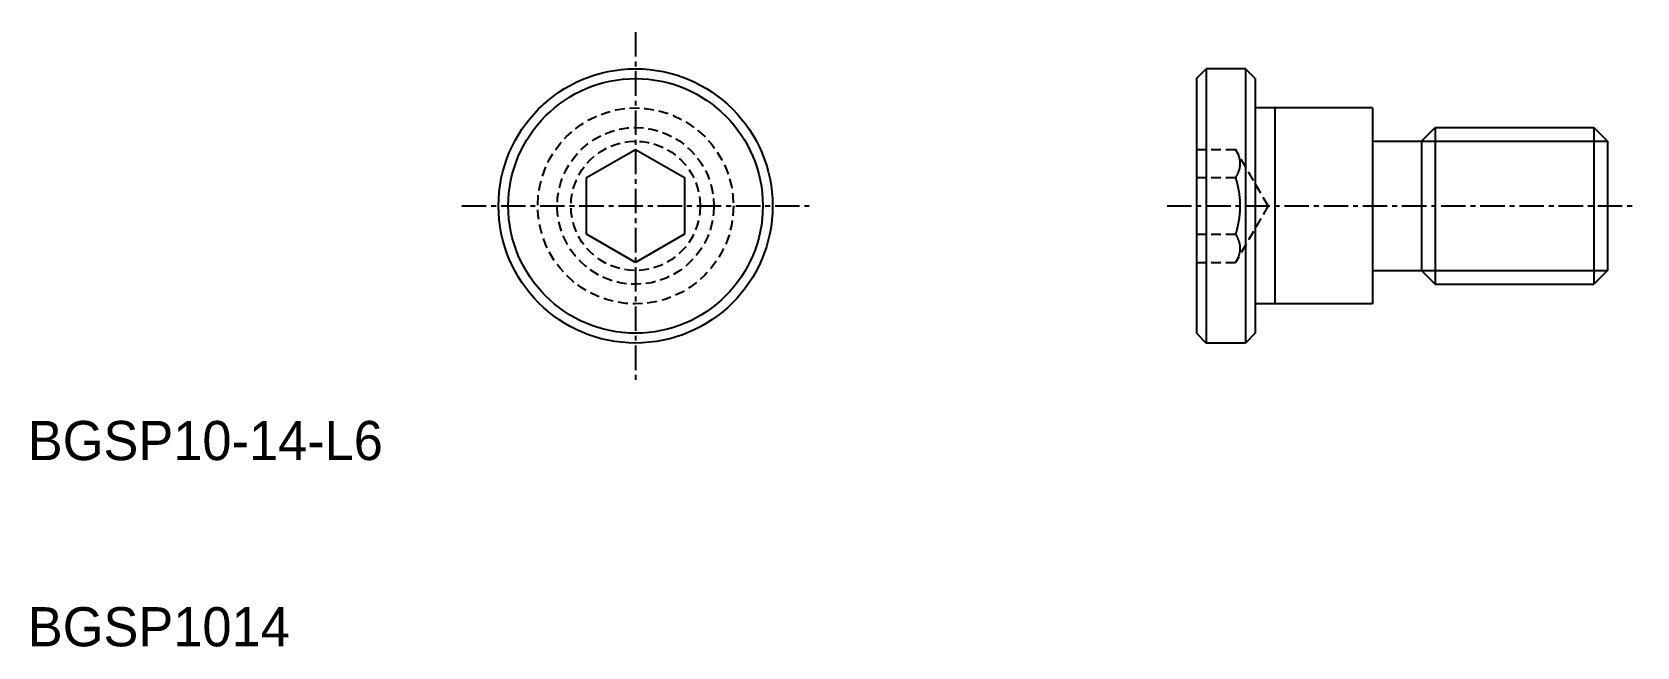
# Model space of a CAD drawing. Extents: x 140 to 222, y 138 to 169.4.
import ezdxf

# ---------------------------------------------------------------- set-up
doc = ezdxf.new("R2010")
doc.units = 0
doc.linetypes.add('CENTER', pattern=[2, 1.25, -0.25, 0.25, -0.25])
doc.linetypes.add('DASHED', pattern=[0.75, 0.5, -0.25])
doc.layers.get('0').update_dxf_attribs({"linetype": 'CONTINUOUS'})
doc.layers.add('CENTER', color=1, linetype='CENTER')

msp = doc.modelspace()

# ---------------------------------------------------------------- linework, layer by layer
at = {"color": 7, "linetype": 'CONTINUOUS'}
for p, q in [((199.501, 167.019), (200.001, 167.519)), ((202.001, 167.519), (200.001, 167.519)), ((200.001, 167.519), (200.001, 153.519)), ((202.001, 167.519), (202.001, 153.519)), ((202.501, 167.019), (202.001, 167.519)), ((199.501, 167.019), (199.501, 154.019)), ((202.501, 167.019), (202.501, 154.019)), ((208.501, 165.519), (202.501, 165.519)), ((203.501, 165.519), (203.501, 155.519)), ((208.501, 165.519), (208.501, 155.519)), ((211.001, 163.819), (211.701, 164.519)), ((211.701, 164.519), (219.801, 164.519)), ((211.701, 164.519), (211.701, 156.519)), ((220.501, 163.819), (219.801, 164.519)), ((219.801, 164.519), (219.801, 156.519)), ((168.353, 161.963), (170.853, 163.406)), ((170.853, 163.406), (173.353, 161.963)), ((208.501, 163.819), (211.001, 163.819)), ((211.001, 163.819), (211.001, 157.219)), ((220.501, 163.819), (220.501, 157.219)), ((168.353, 159.076), (168.353, 161.963)), ((173.353, 161.963), (173.353, 159.076)), ((170.853, 157.633), (168.353, 159.076)), ((173.353, 159.076), (170.853, 157.633)), ((208.501, 157.219), (211.001, 157.219)), ((211.001, 157.219), (211.701, 156.519)), ((220.501, 157.219), (219.801, 156.519)), ((211.701, 156.519), (219.801, 156.519)), ((208.501, 155.519), (202.501, 155.519)), ((199.501, 154.019), (200.001, 153.519)), ((202.001, 153.519), (200.001, 153.519)), ((202.501, 154.019), (202.001, 153.519))]:
    msp.add_line(p, q, dxfattribs=at)
at = {"color": 3, "linetype": 'DASHED'}
for p, q in [((199.501, 163.406), (201.501, 163.406)), ((203.168, 160.519), (201.501, 163.406)), ((199.501, 161.963), (201.501, 161.963)), ((203.168, 160.519), (201.501, 157.633)), ((199.501, 159.076), (201.501, 159.076)), ((199.501, 157.633), (201.501, 157.633))]:
    msp.add_line(p, q, dxfattribs=at)
at = {"color": 3, "linetype": 'CONTINUOUS'}
for p, q in [((211.001, 163.819), (220.501, 163.819)), ((211.001, 157.219), (220.501, 157.219))]:
    msp.add_line(p, q, dxfattribs=at)
at = {"color": 3, "linetype": 'DASHED'}
for points in [[(201.501, 163.406, 0), (201.511, 163.389, 0), (201.521, 163.371, 0), (201.53, 163.354, 0), (201.539, 163.337, 0), (201.548, 163.32, 0), (201.557, 163.304, 0), (201.565, 163.287, 0), (201.573, 163.271, 0), (201.581, 163.254, 0), (201.589, 163.238, 0), (201.596, 163.222, 0), (201.604, 163.206, 0), (201.611, 163.19, 0), (201.617, 163.174, 0), (201.624, 163.159, 0), (201.63, 163.143, 0), (201.636, 163.128, 0), (201.642, 163.112, 0), (201.648, 163.097, 0), (201.653, 163.082, 0), (201.658, 163.067, 0), (201.663, 163.052, 0), (201.668, 163.037, 0), (201.673, 163.022, 0), (201.677, 163.007, 0), (201.681, 162.992, 0), (201.685, 162.978, 0), (201.689, 162.963, 0), (201.692, 162.948, 0), (201.696, 162.934, 0), (201.699, 162.919, 0), (201.702, 162.905, 0), (201.705, 162.89, 0), (201.707, 162.876, 0), (201.71, 162.862, 0), (201.712, 162.847, 0), (201.714, 162.833, 0), (201.716, 162.819, 0), (201.718, 162.805, 0), (201.719, 162.79, 0), (201.72, 162.776, 0), (201.721, 162.762, 0), (201.722, 162.748, 0), (201.723, 162.734, 0), (201.724, 162.72, 0), (201.724, 162.706, 0), (201.724, 162.692, 0), (201.724, 162.677, 0), (201.724, 162.663, 0), (201.724, 162.649, 0), (201.723, 162.635, 0), (201.722, 162.621, 0), (201.721, 162.607, 0), (201.72, 162.593, 0), (201.719, 162.579, 0), (201.718, 162.564, 0), (201.716, 162.55, 0), (201.714, 162.536, 0), (201.712, 162.522, 0), (201.71, 162.507, 0), (201.707, 162.493, 0), (201.705, 162.479, 0), (201.702, 162.464, 0), (201.699, 162.45, 0), (201.696, 162.435, 0), (201.692, 162.421, 0), (201.689, 162.406, 0), (201.685, 162.391, 0), (201.681, 162.377, 0), (201.677, 162.362, 0), (201.673, 162.347, 0), (201.668, 162.332, 0), (201.663, 162.317, 0), (201.658, 162.302, 0), (201.653, 162.287, 0), (201.648, 162.272, 0), (201.642, 162.257, 0), (201.636, 162.241, 0), (201.63, 162.226, 0), (201.624, 162.21, 0), (201.617, 162.195, 0), (201.611, 162.179, 0), (201.604, 162.163, 0), (201.596, 162.147, 0), (201.589, 162.131, 0), (201.581, 162.115, 0), (201.573, 162.098, 0), (201.565, 162.082, 0), (201.557, 162.065, 0), (201.548, 162.049, 0), (201.539, 162.032, 0), (201.53, 162.015, 0), (201.521, 161.998, 0), (201.511, 161.98, 0), (201.501, 161.963, 0)], [(201.501, 161.963, 0), (201.511, 161.928, 0), (201.521, 161.893, 0), (201.53, 161.859, 0), (201.539, 161.825, 0), (201.548, 161.791, 0), (201.557, 161.758, 0), (201.565, 161.725, 0), (201.573, 161.692, 0), (201.581, 161.659, 0), (201.589, 161.627, 0), (201.596, 161.594, 0), (201.604, 161.563, 0), (201.611, 161.531, 0), (201.617, 161.499, 0), (201.624, 161.468, 0), (201.63, 161.437, 0), (201.636, 161.406, 0), (201.642, 161.375, 0), (201.648, 161.345, 0), (201.653, 161.314, 0), (201.658, 161.284, 0), (201.663, 161.254, 0), (201.668, 161.224, 0), (201.673, 161.194, 0), (201.677, 161.164, 0), (201.681, 161.135, 0), (201.685, 161.105, 0), (201.689, 161.076, 0), (201.692, 161.047, 0), (201.696, 161.018, 0), (201.699, 160.989, 0), (201.702, 160.96, 0), (201.705, 160.931, 0), (201.707, 160.902, 0), (201.71, 160.874, 0), (201.712, 160.845, 0), (201.714, 160.817, 0), (201.716, 160.788, 0), (201.718, 160.76, 0), (201.719, 160.731, 0), (201.72, 160.703, 0), (201.721, 160.675, 0), (201.722, 160.646, 0), (201.723, 160.618, 0), (201.724, 160.59, 0), (201.724, 160.562, 0), (201.724, 160.534, 0), (201.724, 160.505, 0), (201.724, 160.477, 0), (201.724, 160.449, 0), (201.723, 160.421, 0), (201.722, 160.392, 0), (201.721, 160.364, 0), (201.72, 160.336, 0), (201.719, 160.308, 0), (201.718, 160.279, 0), (201.716, 160.251, 0), (201.714, 160.222, 0), (201.712, 160.194, 0), (201.71, 160.165, 0), (201.707, 160.136, 0), (201.705, 160.108, 0), (201.702, 160.079, 0), (201.699, 160.05, 0), (201.696, 160.021, 0), (201.692, 159.992, 0), (201.689, 159.963, 0), (201.685, 159.933, 0), (201.681, 159.904, 0), (201.677, 159.874, 0), (201.673, 159.845, 0), (201.668, 159.815, 0), (201.663, 159.785, 0), (201.658, 159.755, 0), (201.653, 159.725, 0), (201.648, 159.694, 0), (201.642, 159.664, 0), (201.636, 159.633, 0), (201.63, 159.602, 0), (201.624, 159.571, 0), (201.617, 159.54, 0), (201.611, 159.508, 0), (201.604, 159.476, 0), (201.596, 159.444, 0), (201.589, 159.412, 0), (201.581, 159.38, 0), (201.573, 159.347, 0), (201.565, 159.314, 0), (201.557, 159.281, 0), (201.548, 159.248, 0), (201.539, 159.214, 0), (201.53, 159.18, 0), (201.521, 159.146, 0), (201.511, 159.111, 0), (201.501, 159.076, 0)], [(201.501, 159.076, 0), (201.511, 159.059, 0), (201.521, 159.041, 0), (201.53, 159.024, 0), (201.539, 159.007, 0), (201.548, 158.99, 0), (201.557, 158.974, 0), (201.565, 158.957, 0), (201.573, 158.941, 0), (201.581, 158.924, 0), (201.589, 158.908, 0), (201.596, 158.892, 0), (201.604, 158.876, 0), (201.611, 158.86, 0), (201.617, 158.844, 0), (201.624, 158.829, 0), (201.63, 158.813, 0), (201.636, 158.798, 0), (201.642, 158.782, 0), (201.648, 158.767, 0), (201.653, 158.752, 0), (201.658, 158.737, 0), (201.663, 158.722, 0), (201.668, 158.707, 0), (201.673, 158.692, 0), (201.677, 158.677, 0), (201.681, 158.662, 0), (201.685, 158.647, 0), (201.689, 158.633, 0), (201.692, 158.618, 0), (201.696, 158.604, 0), (201.699, 158.589, 0), (201.702, 158.575, 0), (201.705, 158.56, 0), (201.707, 158.546, 0), (201.71, 158.532, 0), (201.712, 158.517, 0), (201.714, 158.503, 0), (201.716, 158.489, 0), (201.718, 158.475, 0), (201.719, 158.46, 0), (201.72, 158.446, 0), (201.721, 158.432, 0), (201.722, 158.418, 0), (201.723, 158.404, 0), (201.724, 158.39, 0), (201.724, 158.376, 0), (201.724, 158.361, 0), (201.724, 158.347, 0), (201.724, 158.333, 0), (201.724, 158.319, 0), (201.723, 158.305, 0), (201.722, 158.291, 0), (201.721, 158.277, 0), (201.72, 158.263, 0), (201.719, 158.248, 0), (201.718, 158.234, 0), (201.716, 158.22, 0), (201.714, 158.206, 0), (201.712, 158.192, 0), (201.71, 158.177, 0), (201.707, 158.163, 0), (201.705, 158.149, 0), (201.702, 158.134, 0), (201.699, 158.12, 0), (201.696, 158.105, 0), (201.692, 158.091, 0), (201.689, 158.076, 0), (201.685, 158.061, 0), (201.681, 158.047, 0), (201.677, 158.032, 0), (201.673, 158.017, 0), (201.668, 158.002, 0), (201.663, 157.987, 0), (201.658, 157.972, 0), (201.653, 157.957, 0), (201.648, 157.942, 0), (201.642, 157.926, 0), (201.636, 157.911, 0), (201.63, 157.896, 0), (201.624, 157.88, 0), (201.617, 157.864, 0), (201.611, 157.849, 0), (201.604, 157.833, 0), (201.596, 157.817, 0), (201.589, 157.801, 0), (201.581, 157.785, 0), (201.573, 157.768, 0), (201.565, 157.752, 0), (201.557, 157.735, 0), (201.548, 157.718, 0), (201.539, 157.702, 0), (201.53, 157.685, 0), (201.521, 157.667, 0), (201.511, 157.65, 0), (201.501, 157.633, 0)]]:
    msp.add_polyline3d(points, dxfattribs=at)
at = {"color": 7, "linetype": 'CONTINUOUS'}
for radius in [7, 6.5]:
    msp.add_circle((170.853, 160.519), radius, dxfattribs=at)
at = {"color": 3, "linetype": 'DASHED'}
for radius in [5, 4, 3.3]:
    msp.add_circle((170.853, 160.519), radius, dxfattribs=at)
at = {"layer": 'CENTER', "color": 1, "linetype": 'CENTER'}
for p, q in [((170.853, 169.392), (170.853, 151.647)), ((161.98, 160.519), (179.726, 160.519)), ((198.001, 160.519), (222.001, 160.519))]:
    msp.add_line(p, q, dxfattribs=at)

# ---------------------------------------------------------------- texts
at = {"color": 7, "linetype": 'CONTINUOUS'}
for s, p in [('BGSP10-14-L6', (139.808, 147.541)), ('BGSP1014', (139.808, 138.035))]:
    msp.add_text(s, height=2, dxfattribs=at).set_placement(p)

doc.saveas('drawing.dxf')
